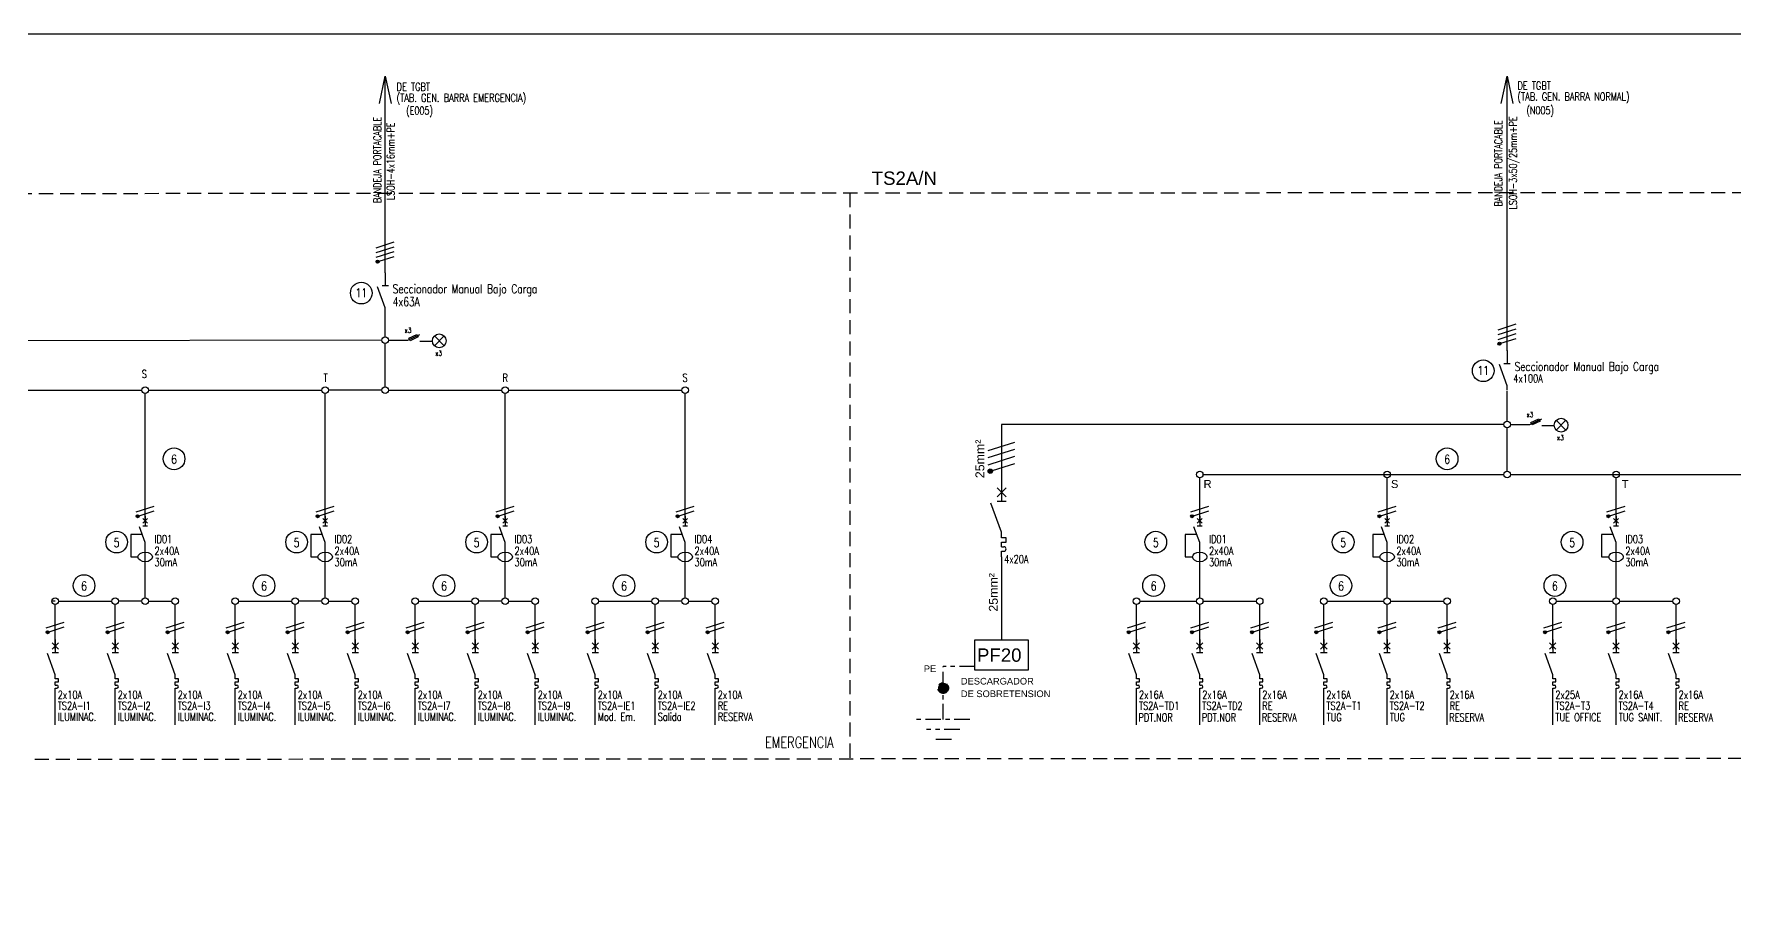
# Model space of a CAD drawing. Extents: x 3521 to 3783, y 1252 to 1654.
# Drawn here: x 3599 to 3637.27, y 1524.37 to 1544.25 of the extents above; entities that cross this region are included whole.
import ezdxf
from ezdxf.enums import TextEntityAlignment as Align

# ---------------------------------------------------------------- set-up
doc = ezdxf.new("R2010")
doc.units = 0
doc.linetypes.add('OCJ-ESQUEMAS UNIFILARES-CORREGIDOS IDO-REV.br$0$DASHED', pattern=[19.05, 12.7, -6.35])
doc.linetypes.add('OCJ-ESQUEMAS UNIFILARES-CORREGIDOS IDO-REV.br$0$EJE_5', pattern=[7.1, 5, -1, 0.1, -1])
for name, color, linetype in [('OCJ-ESQUEMAS UNIFILARES-CORREGIDOS IDO-REV.br$0$00-IE', 1, 'Continuous'), ('OCJ-ESQUEMAS UNIFILARES-CORREGIDOS IDO-REV.br$0$00-IE-CABLES', 10, 'Continuous'), ('OCJ-ESQUEMAS UNIFILARES-CORREGIDOS IDO-REV.br$0$01-ELE-APARATOS', 170, 'Continuous'), ('OCJ-ESQUEMAS UNIFILARES-CORREGIDOS IDO-REV.br$0$CABLES', 10, 'Continuous'), ('OCJ-ESQUEMAS UNIFILARES-CORREGIDOS IDO-REV.br$0$ELECTRIC', 4, 'Continuous'), ('OCJ-ESQUEMAS UNIFILARES-CORREGIDOS IDO-REV.br$0$NOMBRE DE PLANOS', 6, 'Continuous'), ('OCJ-ESQUEMAS UNIFILARES-CORREGIDOS IDO-REV.br$0$PAT', 80, 'Continuous'), ('OCJ-ESQUEMAS UNIFILARES-CORREGIDOS IDO-REV.br$0$TEXTO', 7, 'Continuous'), ('OCJ-ESQUEMAS UNIFILARES-CORREGIDOS IDO-REV.br$0$Textos', 4, 'Continuous')]:
    doc.layers.add(name, color=color, linetype=linetype)
doc.styles.add('OCJ-ESQUEMAS UNIFILARES-CORREGIDOS IDO-REV.br$0$ARIAL', font='arial.ttf', dxfattribs={"height": 0.2})
doc.styles.add('OCJ-ESQUEMAS UNIFILARES-CORREGIDOS IDO-REV.br$0$COTAS', font='sanss___.ttf', dxfattribs={"width": 0.7})
doc.styles.add('OCJ-ESQUEMAS UNIFILARES-CORREGIDOS IDO-REV.br$0$Electricidad', font='ROMANS.SHX', dxfattribs={"width": 0.75, "height": 0.175})
doc.styles.add('OCJ-ESQUEMAS UNIFILARES-CORREGIDOS IDO-REV.br$0$Standard', font='arial.ttf')

# ---------------------------------------------------------------- blocks, each defined once
blk = doc.blocks.new('OCJ-ESQUEMAS UNIFILARES-CORREGIDOS IDO-REV.br$0$Unif-Interruptor-Term')
for p, q in [((0, -1.013), (0.045, -1.013)), ((0, -1.103), (0.045, -1.103))]:
    blk.add_line(p, q)
for points in [[(-0.09, 0.177), (0.09, -0.003)], [(-0.09, -0.003), (0.09, 0.177)], [(0, 0.267), (0, -0.093)], [(0, -0.72), (-0.215, -0.128)], [(-0.09, -0.093), (0.09, -0.093)], [(0, -0.833), (0, -0.72)], [(0, -0.923), (0.09, -0.923), (0.09, -0.833), (0, -0.833)], [(0, -1.013), (0, -0.923)], [(0, -1.215), (0, -1.103)]]:
    blk.add_lwpolyline(points)
blk.add_arc((0.045, -1.058), 0.045, 270, 90)
blk = doc.blocks.new('OCJ-ESQUEMAS UNIFILARES-CORREGIDOS IDO-REV.br$0$Unif-Interruptor-Dif')
for points in [[(-0.068, 0.11), (0.068, -0.025)], [(-0.068, -0.025), (0.068, 0.11)], [(0, 0.177), (0, -0.093)], [(-0.081, -0.343), (-0.405, -0.343), (-0.405, -0.97), (-0.202, -0.97)], [(0, -0.565), (-0.162, -0.121)], [(-0.068, -0.093), (0.068, -0.093)], [(0, -1.308), (0, -0.565)]]:
    blk.add_lwpolyline(points)
blk.add_ellipse((0, -0.97), major_axis=(0.203, 0), ratio=0.670814)
blk = doc.blocks.new('OCJ-ESQUEMAS UNIFILARES-CORREGIDOS IDO-REV.br$0$A$C7AFF483F')
for points in [[(0, 0.88), (0, 0.592)], [(0, 0.09), (-0.172, 0.564)], [(-0.072, 0.592), (0.072, 0.592)], [(0, 0), (0, 0.09)]]:
    blk.add_lwpolyline(points)
blk = doc.blocks.new('OCJ-ESQUEMAS UNIFILARES-CORREGIDOS IDO-REV.br$0$ITM')
at = {"layer": 'OCJ-ESQUEMAS UNIFILARES-CORREGIDOS IDO-REV.br$0$01-ELE-APARATOS'}
for p, q in [((0, 0.225), (0.05, 0.225)), ((0, 0.125), (0.05, 0.125))]:
    blk.add_line(p, q, dxfattribs=at)
for points in [[(-0.1, 1.55), (0.1, 1.35)], [(-0.1, 1.35), (0.1, 1.55)], [(0, 1.65), (0, 1.25)], [(0, 0.55), (-0.239, 1.208)], [(-0.1, 1.25), (0.1, 1.25)], [(0, 0.425), (0, 0.55)], [(0, 0.325), (0.1, 0.325), (0.1, 0.425), (0, 0.425)], [(0, 0.225), (0, 0.325)], [(0, 0), (0, 0.125)]]:
    blk.add_lwpolyline(points, dxfattribs=at)
blk.add_arc((0.05, 0.175), 0.05, 270, 90, dxfattribs=at)

msp = doc.modelspace()

# ---------------------------------------------------------------- hatches: boundary and pattern name
at = {"layer": 'OCJ-ESQUEMAS UNIFILARES-CORREGIDOS IDO-REV.br$0$00-IE-CABLES'}
for points in [[(3606.701, 1539.115, 1), (3606.755, 1539.154, 1)], [(3631.943, 1537.269, 1), (3631.998, 1537.309, 1)], [(3601.301, 1533.387, 1), (3601.355, 1533.427, 1)], [(3605.351, 1533.387, 1), (3605.405, 1533.427, 1)], [(3609.401, 1533.387, 1), (3609.455, 1533.427, 1)], [(3613.451, 1533.387, 1), (3613.505, 1533.427, 1)], [(3625.026, 1533.387, 1), (3625.081, 1533.427, 1)], [(3629.243, 1533.387, 1), (3629.298, 1533.427, 1)], [(3634.394, 1533.387, 1), (3634.449, 1533.427, 1)], [(3599.276, 1530.78, 1), (3599.33, 1530.819, 1)], [(3600.626, 1530.78, 1), (3600.68, 1530.819, 1)], [(3601.976, 1530.78, 1), (3602.03, 1530.819, 1)], [(3603.326, 1530.78, 1), (3603.38, 1530.819, 1)], [(3604.676, 1530.78, 1), (3604.73, 1530.819, 1)], [(3606.026, 1530.78, 1), (3606.08, 1530.819, 1)], [(3607.376, 1530.78, 1), (3607.43, 1530.819, 1)], [(3608.726, 1530.78, 1), (3608.78, 1530.819, 1)], [(3610.076, 1530.78, 1), (3610.13, 1530.819, 1)], [(3611.426, 1530.78, 1), (3611.48, 1530.819, 1)], [(3612.776, 1530.78, 1), (3612.83, 1530.819, 1)], [(3614.126, 1530.78, 1), (3614.18, 1530.819, 1)], [(3623.602, 1530.78, 1), (3623.657, 1530.819, 1)], [(3625.027, 1530.78, 1), (3625.081, 1530.819, 1)], [(3626.377, 1530.78, 1), (3626.431, 1530.819, 1)], [(3627.819, 1530.78, 1), (3627.874, 1530.819, 1)], [(3629.243, 1530.78, 1), (3629.298, 1530.819, 1)], [(3630.593, 1530.78, 1), (3630.648, 1530.819, 1)], [(3632.97, 1530.78, 1), (3633.025, 1530.819, 1)], [(3634.394, 1530.78, 1), (3634.449, 1530.819, 1)], [(3635.744, 1530.78, 1), (3635.799, 1530.819, 1)]]:
    msp.add_hatch(color=256, dxfattribs=at).paths.add_polyline_path(points)
at = {"layer": 'OCJ-ESQUEMAS UNIFILARES-CORREGIDOS IDO-REV.br$0$CABLES'}
msp.add_hatch(color=256, dxfattribs=at).paths.add_polyline_path([(3620.553, 1534.45, 1), (3620.472, 1534.391, 1)])
at = {"layer": 'OCJ-ESQUEMAS UNIFILARES-CORREGIDOS IDO-REV.br$0$PAT', "linetype": 'OCJ-ESQUEMAS UNIFILARES-CORREGIDOS IDO-REV.br$0$EJE_5', "ltscale": 0.07}
h = msp.add_hatch(color=256, dxfattribs=at)
h.paths.add_polyline_path([(3619.334, 1529.543), (3619.574, 1529.543, 1)])
h.paths.add_polyline_path([(3619.574, 1529.543), (3619.454, 1529.543), (3619.454, 1529.423, 0.414214)])
h.paths.add_polyline_path([(3619.454, 1529.543), (3619.334, 1529.543, 0.414214), (3619.454, 1529.423)])

# ---------------------------------------------------------------- linework, layer by layer
at = {"layer": 'OCJ-ESQUEMAS UNIFILARES-CORREGIDOS IDO-REV.br$0$00-IE'}
for p, q in [((3606.825, 1537.369), (3581.429, 1537.324)), ((3620.767, 1535.472), (3620.767, 1534.146)), ((3632.068, 1535.472), (3620.767, 1535.472)), ((3620.767, 1532.496), (3620.767, 1530.625))]:
    msp.add_line(p, q, dxfattribs=at)
for points in [[(3606.973, 1537.369), (3607.41, 1537.369), (3607.678, 1537.494)], [(3607.681, 1537.347), (3607.959, 1537.347)], [(3632.216, 1535.472), (3632.652, 1535.472), (3632.921, 1535.597)], [(3632.924, 1535.45), (3633.202, 1535.45)]]:
    msp.add_lwpolyline(points, dxfattribs=at)
for points in [[(3607.433, 1537.415), (3607.614, 1537.498), (3607.641, 1537.44), (3607.46, 1537.357)], [(3632.676, 1535.518), (3632.857, 1535.601), (3632.884, 1535.543), (3632.703, 1535.46)]]:
    msp.add_lwpolyline(points, close=True, dxfattribs=at)
at = {"layer": 'OCJ-ESQUEMAS UNIFILARES-CORREGIDOS IDO-REV.br$0$00-IE-CABLES'}
for p, q in [((3606.899, 1538.883), (3606.899, 1543.309)), ((3632.142, 1537.129), (3632.142, 1543.309)), ((3606.899, 1537.443), (3606.899, 1538.076)), ((3606.899, 1536.32), (3606.899, 1537.295)), ((3598.198, 1536.246), (3601.425, 1536.246)), ((3601.573, 1536.246), (3605.475, 1536.246)), ((3606.825, 1536.246), (3605.623, 1536.246)), ((3606.973, 1536.246), (3609.525, 1536.246)), ((3609.673, 1536.246), (3613.575, 1536.246)), ((3632.142, 1535.546), (3632.142, 1536.231)), ((3601.499, 1533.269), (3601.499, 1536.172)), ((3601.499, 1534.345), (3601.499, 1536.172)), ((3605.549, 1533.269), (3605.549, 1536.172)), ((3609.599, 1533.269), (3609.599, 1536.172)), ((3613.649, 1533.269), (3613.649, 1536.172)), ((3632.142, 1534.419), (3632.142, 1535.398)), ((3625.299, 1534.345), (3632.068, 1534.345)), ((3632.216, 1534.345), (3644.15, 1534.345)), ((3625.225, 1533.269), (3625.225, 1534.271)), ((3629.442, 1533.269), (3629.442, 1534.271)), ((3634.593, 1533.269), (3634.593, 1534.271)), ((3601.499, 1531.569), (3601.499, 1532.371)), ((3605.549, 1531.569), (3605.549, 1532.371)), ((3609.599, 1531.569), (3609.599, 1532.371)), ((3613.649, 1531.569), (3613.649, 1532.371)), ((3625.225, 1531.569), (3625.225, 1532.371)), ((3629.442, 1531.569), (3629.442, 1532.371)), ((3634.593, 1531.569), (3634.593, 1532.371)), ((3599.474, 1531.495), (3599.4, 1531.495)), ((3599.474, 1530.419), (3599.474, 1531.421)), ((3599.548, 1531.495), (3600.75, 1531.495)), ((3600.824, 1530.419), (3600.824, 1531.421)), ((3601.425, 1531.495), (3600.898, 1531.495)), ((3601.573, 1531.495), (3602.1, 1531.495)), ((3602.174, 1530.419), (3602.174, 1531.421)), ((3603.524, 1530.419), (3603.524, 1531.421)), ((3603.598, 1531.495), (3604.8, 1531.495)), ((3604.874, 1530.419), (3604.874, 1531.421)), ((3605.475, 1531.495), (3604.948, 1531.495)), ((3605.623, 1531.495), (3606.15, 1531.495)), ((3606.224, 1530.419), (3606.224, 1531.421)), ((3607.574, 1530.419), (3607.574, 1531.421)), ((3607.648, 1531.495), (3608.85, 1531.495)), ((3608.924, 1530.419), (3608.924, 1531.421)), ((3609.525, 1531.495), (3608.998, 1531.495)), ((3609.673, 1531.495), (3610.2, 1531.495)), ((3610.274, 1530.419), (3610.274, 1531.421)), ((3611.624, 1530.419), (3611.624, 1531.421)), ((3611.698, 1531.495), (3612.9, 1531.495)), ((3612.974, 1530.419), (3612.974, 1531.421)), ((3613.575, 1531.495), (3613.048, 1531.495)), ((3613.723, 1531.495), (3614.25, 1531.495)), ((3614.324, 1530.419), (3614.324, 1531.421)), ((3623.801, 1530.419), (3623.801, 1531.421)), ((3623.875, 1531.495), (3625.151, 1531.495)), ((3625.225, 1530.419), (3625.225, 1531.421)), ((3625.299, 1531.495), (3626.501, 1531.495)), ((3626.575, 1530.419), (3626.575, 1531.421)), ((3628.018, 1530.419), (3628.018, 1531.421)), ((3628.092, 1531.495), (3629.368, 1531.495)), ((3629.442, 1530.419), (3629.442, 1531.421)), ((3629.516, 1531.495), (3630.718, 1531.495)), ((3630.792, 1530.419), (3630.792, 1531.421)), ((3633.169, 1530.419), (3633.169, 1531.421)), ((3633.243, 1531.495), (3634.519, 1531.495)), ((3634.593, 1530.419), (3634.593, 1531.421)), ((3634.667, 1531.495), (3635.869, 1531.495)), ((3635.943, 1530.419), (3635.943, 1531.421)), ((3599.474, 1528.719), (3599.474, 1529.521)), ((3600.824, 1528.719), (3600.824, 1529.521)), ((3602.174, 1528.719), (3602.174, 1529.521)), ((3603.524, 1528.719), (3603.524, 1529.521)), ((3604.874, 1528.719), (3604.874, 1529.521)), ((3606.224, 1528.719), (3606.224, 1529.521)), ((3607.574, 1528.719), (3607.574, 1529.521)), ((3608.924, 1528.719), (3608.924, 1529.521)), ((3610.274, 1528.719), (3610.274, 1529.521)), ((3611.624, 1528.719), (3611.624, 1529.521)), ((3612.974, 1528.719), (3612.974, 1529.521)), ((3614.324, 1528.719), (3614.324, 1529.521)), ((3623.801, 1528.719), (3623.801, 1529.521)), ((3625.225, 1528.719), (3625.225, 1529.521)), ((3626.575, 1528.719), (3626.575, 1529.521)), ((3628.018, 1528.719), (3628.018, 1529.521)), ((3629.442, 1528.719), (3629.442, 1529.521)), ((3630.792, 1528.719), (3630.792, 1529.521)), ((3633.169, 1528.719), (3633.169, 1529.521)), ((3634.593, 1528.719), (3634.593, 1529.521)), ((3635.943, 1528.719), (3635.943, 1529.521))]:
    msp.add_line(p, q, dxfattribs=at)
for points in [[(3606.768, 1542.691), (3606.899, 1543.309), (3607.03, 1542.691)], [(3632.011, 1542.691), (3632.142, 1543.309), (3632.273, 1542.691)], [(3606.696, 1539.448), (3607.103, 1539.577)], [(3606.696, 1539.34), (3607.103, 1539.469)], [(3606.696, 1539.232), (3607.103, 1539.361)], [(3606.76, 1539.145), (3607.103, 1539.253)], [(3631.938, 1537.603), (3632.345, 1537.732)], [(3631.938, 1537.495), (3632.345, 1537.624)], [(3631.938, 1537.387), (3632.345, 1537.516)], [(3632.003, 1537.299), (3632.345, 1537.408)], [(3601.296, 1533.505), (3601.703, 1533.634)], [(3605.346, 1533.505), (3605.753, 1533.634)], [(3609.396, 1533.505), (3609.803, 1533.634)], [(3613.446, 1533.505), (3613.853, 1533.634)], [(3625.022, 1533.505), (3625.429, 1533.634)], [(3629.238, 1533.505), (3629.645, 1533.634)], [(3634.389, 1533.505), (3634.796, 1533.634)], [(3601.36, 1533.417), (3601.703, 1533.526)], [(3605.41, 1533.417), (3605.753, 1533.526)], [(3609.46, 1533.417), (3609.803, 1533.526)], [(3613.51, 1533.417), (3613.853, 1533.526)], [(3625.086, 1533.417), (3625.429, 1533.526)], [(3629.303, 1533.417), (3629.645, 1533.526)], [(3634.454, 1533.417), (3634.796, 1533.526)], [(3599.271, 1530.897), (3599.678, 1531.026)], [(3599.335, 1530.81), (3599.678, 1530.918)], [(3600.621, 1530.897), (3601.028, 1531.026)], [(3600.685, 1530.81), (3601.028, 1530.918)], [(3601.971, 1530.897), (3602.378, 1531.026)], [(3602.035, 1530.81), (3602.378, 1530.918)], [(3603.321, 1530.897), (3603.728, 1531.026)], [(3603.385, 1530.81), (3603.728, 1530.918)], [(3604.671, 1530.897), (3605.078, 1531.026)], [(3604.735, 1530.81), (3605.078, 1530.918)], [(3606.021, 1530.897), (3606.428, 1531.026)], [(3606.085, 1530.81), (3606.428, 1530.918)], [(3607.371, 1530.897), (3607.778, 1531.026)], [(3607.435, 1530.81), (3607.778, 1530.918)], [(3608.721, 1530.897), (3609.128, 1531.026)], [(3608.785, 1530.81), (3609.128, 1530.918)], [(3610.071, 1530.897), (3610.478, 1531.026)], [(3610.135, 1530.81), (3610.478, 1530.918)], [(3611.421, 1530.897), (3611.828, 1531.026)], [(3611.485, 1530.81), (3611.828, 1530.918)], [(3612.771, 1530.897), (3613.178, 1531.026)], [(3612.835, 1530.81), (3613.178, 1530.918)], [(3614.121, 1530.897), (3614.528, 1531.026)], [(3614.185, 1530.81), (3614.528, 1530.918)], [(3623.598, 1530.897), (3624.005, 1531.026)], [(3623.662, 1530.81), (3624.005, 1530.918)], [(3625.022, 1530.897), (3625.429, 1531.026)], [(3625.086, 1530.81), (3625.429, 1530.918)], [(3626.372, 1530.897), (3626.779, 1531.026)], [(3626.436, 1530.81), (3626.779, 1530.918)], [(3627.814, 1530.897), (3628.221, 1531.026)], [(3627.879, 1530.81), (3628.221, 1530.918)], [(3629.238, 1530.897), (3629.645, 1531.026)], [(3629.303, 1530.81), (3629.645, 1530.918)], [(3630.588, 1530.897), (3630.995, 1531.026)], [(3630.653, 1530.81), (3630.995, 1530.918)], [(3632.965, 1530.897), (3633.372, 1531.026)], [(3633.029, 1530.81), (3633.372, 1530.918)], [(3634.389, 1530.897), (3634.796, 1531.026)], [(3634.454, 1530.81), (3634.796, 1530.918)], [(3635.739, 1530.897), (3636.146, 1531.026)], [(3635.804, 1530.81), (3636.146, 1530.918)]]:
    msp.add_lwpolyline(points, dxfattribs=at)
at = {"layer": 'OCJ-ESQUEMAS UNIFILARES-CORREGIDOS IDO-REV.br$0$00-IE-CABLES', "color": 3}
msp.add_lwpolyline([(3620.168, 1530.625), (3621.365, 1530.625), (3621.365, 1529.943), (3620.168, 1529.943)], close=True, dxfattribs=at)
at = {"layer": 'OCJ-ESQUEMAS UNIFILARES-CORREGIDOS IDO-REV.br$0$00-IE-CABLES'}
for centre, radius in [((3606.728, 1539.135), 0.0338), ((3606.899, 1537.369), 0.0741), ((3631.97, 1537.289), 0.0338), ((3601.499, 1536.246), 0.0741), ((3605.549, 1536.246), 0.0741), ((3606.899, 1536.246), 0.0741), ((3609.599, 1536.246), 0.0741), ((3613.649, 1536.246), 0.0741), ((3632.142, 1535.472), 0.0741), ((3625.225, 1534.345), 0.0741), ((3629.442, 1534.345), 0.0741), ((3632.142, 1534.345), 0.0741), ((3634.593, 1534.345), 0.0741), ((3601.328, 1533.407), 0.0338), ((3605.378, 1533.407), 0.0338), ((3609.428, 1533.407), 0.0338), ((3613.478, 1533.407), 0.0338), ((3625.054, 1533.407), 0.0338), ((3629.27, 1533.407), 0.0338), ((3634.421, 1533.407), 0.0338), ((3599.474, 1531.495), 0.0741), ((3600.824, 1531.495), 0.0741), ((3601.499, 1531.495), 0.0741), ((3602.174, 1531.495), 0.0741), ((3603.524, 1531.495), 0.0741), ((3604.874, 1531.495), 0.0741), ((3605.549, 1531.495), 0.0741), ((3606.224, 1531.495), 0.0741), ((3607.574, 1531.495), 0.0741), ((3608.924, 1531.495), 0.0741), ((3609.599, 1531.495), 0.0741), ((3610.274, 1531.495), 0.0741), ((3611.624, 1531.495), 0.0741), ((3612.974, 1531.495), 0.0741), ((3613.649, 1531.495), 0.0741), ((3614.324, 1531.495), 0.0741), ((3623.801, 1531.495), 0.0741), ((3625.225, 1531.495), 0.0741), ((3626.575, 1531.495), 0.0741), ((3628.018, 1531.495), 0.0741), ((3629.442, 1531.495), 0.0741), ((3630.792, 1531.495), 0.0741), ((3633.169, 1531.495), 0.0741), ((3634.593, 1531.495), 0.0741), ((3635.943, 1531.495), 0.0741), ((3599.303, 1530.799), 0.0338), ((3600.653, 1530.799), 0.0338), ((3602.003, 1530.799), 0.0338), ((3603.353, 1530.799), 0.0338), ((3604.703, 1530.799), 0.0338), ((3606.053, 1530.799), 0.0338), ((3607.403, 1530.799), 0.0338), ((3608.753, 1530.799), 0.0338), ((3610.103, 1530.799), 0.0338), ((3611.453, 1530.799), 0.0338), ((3612.803, 1530.799), 0.0338), ((3614.153, 1530.799), 0.0338), ((3623.63, 1530.799), 0.0338), ((3625.054, 1530.799), 0.0338), ((3626.404, 1530.799), 0.0338), ((3627.846, 1530.799), 0.0338), ((3629.27, 1530.799), 0.0338), ((3630.62, 1530.799), 0.0338), ((3632.997, 1530.799), 0.0338), ((3634.421, 1530.799), 0.0338), ((3635.771, 1530.799), 0.0338)]:
    msp.add_circle(centre, radius, dxfattribs=at)
at = {"layer": 'OCJ-ESQUEMAS UNIFILARES-CORREGIDOS IDO-REV.br$0$01-ELE-APARATOS'}
for p, q in [((3608.223, 1537.244), (3608.005, 1537.462)), ((3608.005, 1537.244), (3608.223, 1537.462)), ((3633.466, 1535.347), (3633.248, 1535.565)), ((3633.248, 1535.347), (3633.466, 1535.565))]:
    msp.add_line(p, q, dxfattribs=at)
for centre in [(3608.114, 1537.353), (3633.357, 1535.456)]:
    msp.add_circle(centre, 0.154, dxfattribs=at)
at = {"layer": 'OCJ-ESQUEMAS UNIFILARES-CORREGIDOS IDO-REV.br$0$CABLES'}
for points in [[(3620.465, 1534.886), (3621.068, 1535.076)], [(3620.465, 1534.726), (3621.068, 1534.916)], [(3620.465, 1534.566), (3621.068, 1534.756)], [(3620.561, 1534.436), (3621.068, 1534.596)]]:
    msp.add_lwpolyline(points, dxfattribs=at)
msp.add_circle((3620.513, 1534.421), 0.05, dxfattribs=at)
at = {"layer": 'OCJ-ESQUEMAS UNIFILARES-CORREGIDOS IDO-REV.br$0$ELECTRIC', "linetype": 'OCJ-ESQUEMAS UNIFILARES-CORREGIDOS IDO-REV.br$0$DASHED', "ltscale": 0.025}
msp.add_line((3617.361, 1527.975), (3617.361, 1540.673), dxfattribs=at)
msp.add_lwpolyline([(3578.533, 1527.931), (3652.288, 1527.975), (3652.288, 1540.694), (3578.533, 1540.65)], close=True, dxfattribs=at)
at = {"layer": 'OCJ-ESQUEMAS UNIFILARES-CORREGIDOS IDO-REV.br$0$NOMBRE DE PLANOS'}
msp.add_lwpolyline([(3577.304, 1499.836), (3657.112, 1499.836), (3657.112, 1544.255), (3577.304, 1544.255)], close=True, dxfattribs=at)
at = {"layer": 'OCJ-ESQUEMAS UNIFILARES-CORREGIDOS IDO-REV.br$0$PAT', "linetype": 'OCJ-ESQUEMAS UNIFILARES-CORREGIDOS IDO-REV.br$0$EJE_5', "ltscale": 0.07}
for p, q in [((3620.168, 1530.03), (3619.454, 1530.03)), ((3619.454, 1529.56), (3619.454, 1530.03)), ((3619.454, 1528.835), (3619.454, 1529.543)), ((3620.054, 1528.835), (3618.854, 1528.835)), ((3619.829, 1528.61), (3619.079, 1528.61)), ((3619.641, 1528.385), (3619.266, 1528.385))]:
    msp.add_line(p, q, dxfattribs=at)
msp.add_circle((3619.454, 1529.543), 0.12, dxfattribs=at)
msp.add_circle((3619.454, 1529.543), 0.12, dxfattribs=at)
at = {"layer": 'OCJ-ESQUEMAS UNIFILARES-CORREGIDOS IDO-REV.br$0$TEXTO'}
for centre in [(3606.361, 1538.428), (3631.604, 1536.68), (3602.147, 1534.699), (3630.792, 1534.699), (3600.856, 1532.825), (3604.906, 1532.825), (3608.956, 1532.825), (3613.006, 1532.825), (3624.236, 1532.825), (3628.453, 1532.825), (3633.604, 1532.825), (3600.122, 1531.848), (3604.172, 1531.848), (3608.222, 1531.848), (3612.272, 1531.848), (3624.188, 1531.848), (3628.404, 1531.848), (3633.216, 1531.848)]:
    msp.add_circle(centre, 0.244, dxfattribs=at)

# ---------------------------------------------------------------- block references
at = {"layer": 'OCJ-ESQUEMAS UNIFILARES-CORREGIDOS IDO-REV.br$0$01-ELE-APARATOS'}
for name, p in [('OCJ-ESQUEMAS UNIFILARES-CORREGIDOS IDO-REV.br$0$A$C7AFF483F', (3606.899, 1538.003)), ('OCJ-ESQUEMAS UNIFILARES-CORREGIDOS IDO-REV.br$0$A$C7AFF483F', (3632.142, 1536.254)), ('OCJ-ESQUEMAS UNIFILARES-CORREGIDOS IDO-REV.br$0$ITM', (3620.767, 1532.496))]:
    msp.add_blockref(name, p, dxfattribs=at)
at = {"layer": 'OCJ-ESQUEMAS UNIFILARES-CORREGIDOS IDO-REV.br$0$01-ELE-APARATOS', "xscale": 0.7999999999999546, "yscale": 0.7999999999999546, "zscale": 0.7999999999999546}
for name, p in [('OCJ-ESQUEMAS UNIFILARES-CORREGIDOS IDO-REV.br$0$Unif-Interruptor-Dif', (3601.499, 1533.269)), ('OCJ-ESQUEMAS UNIFILARES-CORREGIDOS IDO-REV.br$0$Unif-Interruptor-Dif', (3605.549, 1533.269)), ('OCJ-ESQUEMAS UNIFILARES-CORREGIDOS IDO-REV.br$0$Unif-Interruptor-Dif', (3609.599, 1533.269)), ('OCJ-ESQUEMAS UNIFILARES-CORREGIDOS IDO-REV.br$0$Unif-Interruptor-Dif', (3613.649, 1533.269)), ('OCJ-ESQUEMAS UNIFILARES-CORREGIDOS IDO-REV.br$0$Unif-Interruptor-Dif', (3625.225, 1533.269)), ('OCJ-ESQUEMAS UNIFILARES-CORREGIDOS IDO-REV.br$0$Unif-Interruptor-Dif', (3629.442, 1533.269)), ('OCJ-ESQUEMAS UNIFILARES-CORREGIDOS IDO-REV.br$0$Unif-Interruptor-Dif', (3634.593, 1533.269)), ('OCJ-ESQUEMAS UNIFILARES-CORREGIDOS IDO-REV.br$0$Unif-Interruptor-Term', (3599.474, 1530.419)), ('OCJ-ESQUEMAS UNIFILARES-CORREGIDOS IDO-REV.br$0$Unif-Interruptor-Term', (3600.824, 1530.419)), ('OCJ-ESQUEMAS UNIFILARES-CORREGIDOS IDO-REV.br$0$Unif-Interruptor-Term', (3602.174, 1530.419)), ('OCJ-ESQUEMAS UNIFILARES-CORREGIDOS IDO-REV.br$0$Unif-Interruptor-Term', (3603.524, 1530.419)), ('OCJ-ESQUEMAS UNIFILARES-CORREGIDOS IDO-REV.br$0$Unif-Interruptor-Term', (3604.874, 1530.419)), ('OCJ-ESQUEMAS UNIFILARES-CORREGIDOS IDO-REV.br$0$Unif-Interruptor-Term', (3606.224, 1530.419)), ('OCJ-ESQUEMAS UNIFILARES-CORREGIDOS IDO-REV.br$0$Unif-Interruptor-Term', (3607.574, 1530.419)), ('OCJ-ESQUEMAS UNIFILARES-CORREGIDOS IDO-REV.br$0$Unif-Interruptor-Term', (3608.924, 1530.419)), ('OCJ-ESQUEMAS UNIFILARES-CORREGIDOS IDO-REV.br$0$Unif-Interruptor-Term', (3610.274, 1530.419)), ('OCJ-ESQUEMAS UNIFILARES-CORREGIDOS IDO-REV.br$0$Unif-Interruptor-Term', (3611.624, 1530.419)), ('OCJ-ESQUEMAS UNIFILARES-CORREGIDOS IDO-REV.br$0$Unif-Interruptor-Term', (3612.974, 1530.419)), ('OCJ-ESQUEMAS UNIFILARES-CORREGIDOS IDO-REV.br$0$Unif-Interruptor-Term', (3614.324, 1530.419)), ('OCJ-ESQUEMAS UNIFILARES-CORREGIDOS IDO-REV.br$0$Unif-Interruptor-Term', (3623.801, 1530.419)), ('OCJ-ESQUEMAS UNIFILARES-CORREGIDOS IDO-REV.br$0$Unif-Interruptor-Term', (3625.225, 1530.419)), ('OCJ-ESQUEMAS UNIFILARES-CORREGIDOS IDO-REV.br$0$Unif-Interruptor-Term', (3626.575, 1530.419)), ('OCJ-ESQUEMAS UNIFILARES-CORREGIDOS IDO-REV.br$0$Unif-Interruptor-Term', (3628.018, 1530.419)), ('OCJ-ESQUEMAS UNIFILARES-CORREGIDOS IDO-REV.br$0$Unif-Interruptor-Term', (3629.442, 1530.419)), ('OCJ-ESQUEMAS UNIFILARES-CORREGIDOS IDO-REV.br$0$Unif-Interruptor-Term', (3630.792, 1530.419)), ('OCJ-ESQUEMAS UNIFILARES-CORREGIDOS IDO-REV.br$0$Unif-Interruptor-Term', (3633.169, 1530.419)), ('OCJ-ESQUEMAS UNIFILARES-CORREGIDOS IDO-REV.br$0$Unif-Interruptor-Term', (3634.593, 1530.419)), ('OCJ-ESQUEMAS UNIFILARES-CORREGIDOS IDO-REV.br$0$Unif-Interruptor-Term', (3635.943, 1530.419))]:
    msp.add_blockref(name, p, dxfattribs=at)

# ---------------------------------------------------------------- texts
at = {"layer": 'OCJ-ESQUEMAS UNIFILARES-CORREGIDOS IDO-REV.br$0$TEXTO', "style": 'OCJ-ESQUEMAS UNIFILARES-CORREGIDOS IDO-REV.br$0$Electricidad', "width": 0.75}
for s, height, p in [('DE TGBT', 0.18, (3607.155, 1542.978)), ('DE TGBT', 0.18, (3632.374, 1543.005)), ('(TAB. GEN. BARRA EMERGENCIA)', 0.18, (3607.155, 1542.73)), ('(TAB. GEN. BARRA NORMAL)', 0.18, (3632.374, 1542.757)), ('11', 0.2, (3606.233, 1538.334)), ('Seccionador Manual Bajo Carga', 0.2, (3607.067, 1538.423)), ('4x63A', 0.2, (3607.067, 1538.132)), ('x3', 0.1118, (3607.335, 1537.536)), ('x3', 0.1118, (3608.022, 1537.018)), ('S', 0.18, (3601.421, 1536.518)), ('T', 0.18, (3605.511, 1536.433)), ('R', 0.18, (3609.539, 1536.432)), ('S', 0.18, (3613.589, 1536.432)), ('11', 0.2, (3631.476, 1536.586)), ('Seccionador Manual Bajo Carga', 0.2, (3632.309, 1536.675)), ('4x100A', 0.18, (3632.28, 1536.418)), ('x3', 0.1118, (3632.578, 1535.639)), ('x3', 0.1118, (3633.264, 1535.121)), ('6', 0.2, (3602.083, 1534.589)), ('6', 0.2, (3630.728, 1534.589)), ('5', 0.2, (3600.792, 1532.715)), ('ID01', 0.18, (3601.708, 1532.803)), ('5', 0.2, (3604.842, 1532.715)), ('ID02', 0.18, (3605.758, 1532.803)), ('5', 0.2, (3608.892, 1532.715)), ('ID03', 0.18, (3609.808, 1532.803)), ('5', 0.2, (3612.942, 1532.715)), ('ID04', 0.18, (3613.858, 1532.803)), ('5', 0.2, (3624.172, 1532.715)), ('ID01', 0.18, (3625.434, 1532.803)), ('5', 0.2, (3628.389, 1532.715)), ('ID02', 0.18, (3629.651, 1532.803)), ('5', 0.2, (3633.54, 1532.715)), ('ID03', 0.18, (3634.802, 1532.803)), ('2x40A', 0.18, (3601.708, 1532.539)), ('30mA', 0.18, (3601.708, 1532.282)), ('2x40A', 0.18, (3605.758, 1532.539)), ('30mA', 0.18, (3605.758, 1532.282)), ('2x40A', 0.18, (3609.808, 1532.539)), ('30mA', 0.18, (3609.808, 1532.282)), ('2x40A', 0.18, (3613.858, 1532.539)), ('30mA', 0.18, (3613.858, 1532.282)), ('4x20A', 0.18, (3620.824, 1532.352)), ('2x40A', 0.18, (3625.434, 1532.539)), ('30mA', 0.18, (3625.434, 1532.282)), ('2x40A', 0.18, (3629.651, 1532.539)), ('30mA', 0.18, (3629.651, 1532.282)), ('2x40A', 0.18, (3634.802, 1532.539)), ('30mA', 0.18, (3634.802, 1532.282)), ('6', 0.2, (3600.058, 1531.738)), ('6', 0.2, (3604.108, 1531.738)), ('6', 0.2, (3608.158, 1531.738)), ('6', 0.2, (3612.208, 1531.738)), ('6', 0.2, (3624.124, 1531.738)), ('6', 0.2, (3628.34, 1531.738)), ('6', 0.2, (3633.152, 1531.738)), ('2x10A', 0.18, (3599.531, 1529.303)), ('2x10A', 0.18, (3600.881, 1529.303)), ('2x10A', 0.18, (3602.231, 1529.303)), ('2x10A', 0.18, (3603.581, 1529.303)), ('2x10A', 0.18, (3604.931, 1529.303)), ('2x10A', 0.18, (3606.281, 1529.303)), ('2x10A', 0.18, (3607.631, 1529.303)), ('2x10A', 0.18, (3608.981, 1529.303)), ('2x10A', 0.18, (3610.331, 1529.303)), ('2x10A', 0.18, (3611.681, 1529.303)), ('2x10A', 0.18, (3613.031, 1529.303)), ('2x10A', 0.18, (3614.381, 1529.303)), ('2x16A', 0.18, (3623.858, 1529.303)), ('2x16A', 0.18, (3625.282, 1529.303)), ('2x16A', 0.18, (3626.632, 1529.303)), ('2x16A', 0.18, (3628.075, 1529.303)), ('2x16A', 0.18, (3629.499, 1529.303)), ('2x16A', 0.18, (3630.849, 1529.303)), ('2x25A', 0.18, (3633.226, 1529.303)), ('2x16A', 0.18, (3634.65, 1529.303)), ('2x16A', 0.18, (3636, 1529.303)), ('TS2A-I1', 0.18, (3599.531, 1529.055)), ('ILUMINAC.', 0.18, (3599.531, 1528.806)), ('TS2A-I2', 0.18, (3600.881, 1529.055)), ('ILUMINAC.', 0.18, (3600.881, 1528.806)), ('TS2A-I3', 0.18, (3602.231, 1529.055)), ('ILUMINAC.', 0.18, (3602.231, 1528.806)), ('TS2A-I4', 0.18, (3603.581, 1529.055)), ('ILUMINAC.', 0.18, (3603.581, 1528.806)), ('TS2A-I5', 0.18, (3604.931, 1529.055)), ('ILUMINAC.', 0.18, (3604.931, 1528.806)), ('TS2A-I6', 0.18, (3606.281, 1529.055)), ('ILUMINAC.', 0.18, (3606.281, 1528.806)), ('TS2A-I7', 0.18, (3607.631, 1529.055)), ('ILUMINAC.', 0.18, (3607.631, 1528.806)), ('TS2A-I8', 0.18, (3608.981, 1529.055)), ('ILUMINAC.', 0.18, (3608.981, 1528.806)), ('TS2A-I9', 0.18, (3610.331, 1529.055)), ('ILUMINAC.', 0.18, (3610.331, 1528.806)), ('TS2A-IE1', 0.18, (3611.681, 1529.055)), ('Mod. Em.', 0.18, (3611.681, 1528.806)), ('TS2A-IE2', 0.18, (3613.031, 1529.055)), ('Salida', 0.18, (3613.031, 1528.806)), ('RE', 0.18, (3614.381, 1529.055)), ('RESERVA', 0.18, (3614.381, 1528.806)), ('TS2A-TD1', 0.18, (3623.858, 1529.055)), ('PDT.NOR', 0.18, (3623.849, 1528.792)), ('TS2A-TD2', 0.18, (3625.282, 1529.055)), ('PDT.NOR', 0.18, (3625.273, 1528.792)), ('RESERVA', 0.18, (3626.623, 1528.792)), ('RE', 0.18, (3626.632, 1529.055)), ('TS2A-T1', 0.18, (3628.075, 1529.055)), ('TUG', 0.18, (3628.079, 1528.795)), ('TS2A-T2', 0.18, (3629.499, 1529.055)), ('TUG', 0.18, (3629.503, 1528.795)), ('RESERVA', 0.18, (3630.84, 1528.792)), ('RE', 0.18, (3630.849, 1529.055)), ('TS2A-T3', 0.18, (3633.226, 1529.055)), ('TUE OFFICE', 0.18, (3633.227, 1528.796)), ('TS2A-T4', 0.18, (3634.65, 1529.055)), ('TUG SANIT.', 0.18, (3634.654, 1528.795)), ('RESERVA', 0.18, (3635.991, 1528.792)), ('RE', 0.18, (3636, 1529.055))]:
    msp.add_text(s, height=height, dxfattribs=at).set_placement(p)
for s, p in [('BANDEJA PORTACABLE', (3606.808, 1541.421)), ('LSOH-3x50/25mm+PE', (3632.363, 1541.355)), ('LSOH-4x16mm+PE', (3607.11, 1541.392)), ('BANDEJA PORTACABLE', (3632.031, 1541.345))]:
    msp.add_text(s, height=0.175, rotation=90, dxfattribs=at).set_placement(p, align=Align.CENTER)
for s, p in [('(E005)', (3607.672, 1542.446)), ('(N005)', (3632.886, 1542.45))]:
    msp.add_text(s, height=0.175, dxfattribs=at).set_placement(p, align=Align.CENTER)
at = {"layer": 'OCJ-ESQUEMAS UNIFILARES-CORREGIDOS IDO-REV.br$0$TEXTO'}
for s, height, style, p in [('TS2A/N', 0.3, 'OCJ-ESQUEMAS UNIFILARES-CORREGIDOS IDO-REV.br$0$ARIAL', (3617.845, 1540.862)), ('R', 0.18, 'OCJ-ESQUEMAS UNIFILARES-CORREGIDOS IDO-REV.br$0$Standard', (3625.312, 1534.043)), ('S', 0.18, 'OCJ-ESQUEMAS UNIFILARES-CORREGIDOS IDO-REV.br$0$Standard', (3629.528, 1534.043)), ('T', 0.18, 'OCJ-ESQUEMAS UNIFILARES-CORREGIDOS IDO-REV.br$0$Standard', (3634.721, 1534.043)), ('PE', 0.15, 'OCJ-ESQUEMAS UNIFILARES-CORREGIDOS IDO-REV.br$0$ARIAL', (3619.018, 1529.902)), ('DESCARGADOR ', 0.15, 'OCJ-ESQUEMAS UNIFILARES-CORREGIDOS IDO-REV.br$0$ARIAL', (3619.851, 1529.622)), ('DE SOBRETENSION', 0.15, 'OCJ-ESQUEMAS UNIFILARES-CORREGIDOS IDO-REV.br$0$ARIAL', (3619.851, 1529.339))]:
    msp.add_text(s, height=height, dxfattribs=dict(at, style=style)).set_placement(p)
at = {"layer": 'OCJ-ESQUEMAS UNIFILARES-CORREGIDOS IDO-REV.br$0$TEXTO', "style": 'OCJ-ESQUEMAS UNIFILARES-CORREGIDOS IDO-REV.br$0$ARIAL'}
for p in [(3620.379, 1534.698), (3620.682, 1531.695)]:
    msp.add_text('25mm²', height=0.2, rotation=90, dxfattribs=at).set_placement(p, align=Align.CENTER)
at = {"layer": 'OCJ-ESQUEMAS UNIFILARES-CORREGIDOS IDO-REV.br$0$TEXTO', "style": 'OCJ-ESQUEMAS UNIFILARES-CORREGIDOS IDO-REV.br$0$Electricidad', "width": 0.75}
msp.add_text('EMERGENCIA', height=0.25, dxfattribs=at).set_placement((3616.987, 1528.197), align=Align.RIGHT)
at = {"layer": 'OCJ-ESQUEMAS UNIFILARES-CORREGIDOS IDO-REV.br$0$Textos', "style": 'OCJ-ESQUEMAS UNIFILARES-CORREGIDOS IDO-REV.br$0$COTAS'}
msp.add_text('PF20', height=0.3, dxfattribs=at).set_placement((3620.214, 1530.134))

doc.saveas('drawing.dxf')
